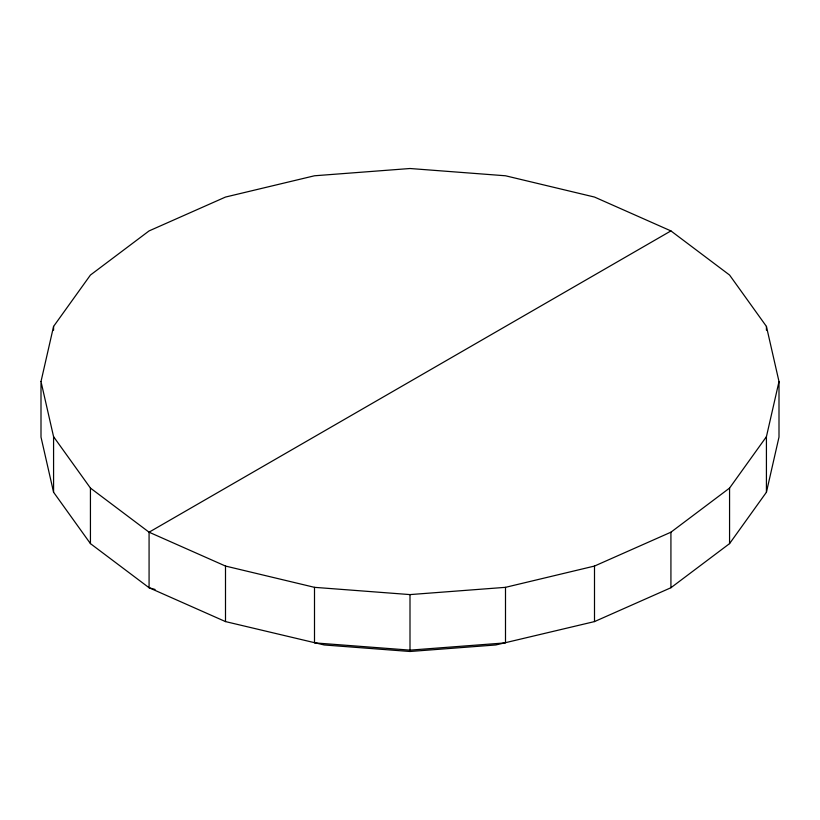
<?xml version="1.0" encoding="UTF-8"?>
<svg xmlns="http://www.w3.org/2000/svg" width="820" height="820" viewBox="0 0 820 820"><rect width="100%" height="100%" fill="white"/><g stroke="black" fill="none" stroke-linecap="round" stroke-linejoin="round"><path stroke-width="1.23" d="M41 381.556L53.577 326.411L90.436 275.038L149.076 230.912L225.5 197.056L314.501 175.777L410 168.51L505.499 175.777L594.5 197.056L670.924 230.912L729.564 275.038L766.423 326.411L779 381.556L779 437.091L766.423 492.236L729.564 543.619L670.924 587.735L594.5 621.591L495.833 644.961L410 651.49L324.166 644.961L225.5 621.591L149.076 587.735L90.436 543.619L53.577 492.236L41 437.091L41 381.556L53.577 436.691L53.577 492.236M766.423 492.236L766.423 436.691L779 381.556M53.577 436.691L90.436 488.074L149.076 532.201L225.5 566.056L314.501 587.335L410 594.592L505.499 587.335L594.5 566.056L670.924 532.201L729.564 488.074L766.423 436.691M670.924 230.912L149.076 532.201L149.076 587.735L155.083 589.477M314.501 587.335L314.501 642.88L410 650.137L505.499 642.88L505.499 587.335M766.423 326.411L766.423 330.204M729.564 488.074L729.564 543.619M670.924 532.201L670.924 587.735M594.5 566.056L594.5 621.591M410 594.592L410 650.137M225.5 566.056L225.5 621.591M90.436 488.074L90.436 543.619M53.577 326.411L53.577 330.204"/></g></svg>
